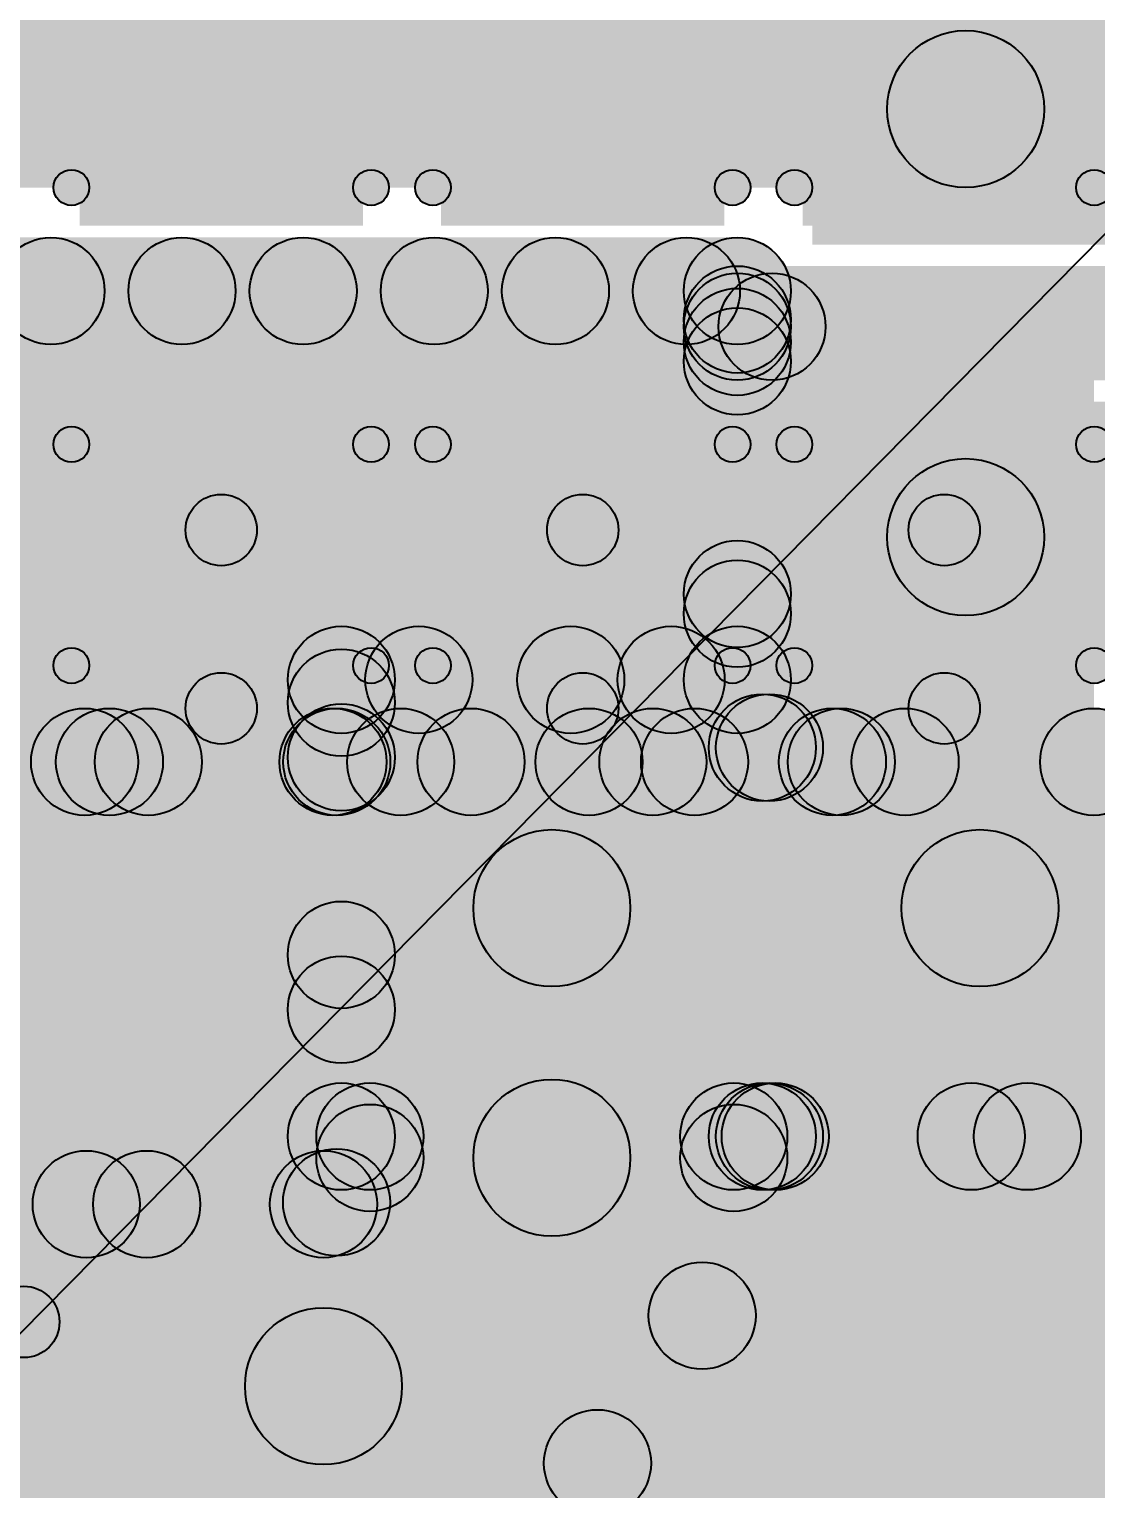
# Model space of a CAD drawing. Header units: millimetres. Extents: x 0 to 210, y 0 to 213.
# Drawn here: x 0.6928 to 0.8422, y 0.7906 to 0.9952 of the extents above; entities that cross this region are included whole.
import ezdxf

# ---------------------------------------------------------------- set-up
doc = ezdxf.new("R2010")
doc.units = ezdxf.units.MM
doc.header["$MEASUREMENT"] = 0
for name, color, linetype in [('BottomLayer', 5, 'Continuous'), ('BottomPaste', 16, 'Continuous'), ('BottomSolder', 6, 'Continuous'), ('TopLayer', 1, 'Continuous'), ('TopOverlay', 2, 'Continuous'), ('TopPaste', 8, 'Continuous'), ('TopSolder', 216, 'Continuous')]:
    doc.layers.add(name, color=color, linetype=linetype)

# ---------------------------------------------------------------- blocks, each defined once
blk = doc.blocks.new('RES_0603_B_27')
at = {"layer": 'BottomLayer'}
for points in [[(-0.045, -0.0175), (-0.045, 0.0175), (-0.015, 0.0175), (-0.015, -0.0175)], [(0.015, -0.0175), (0.015, 0.0175), (0.045, 0.0175), (0.045, -0.0175)]]:
    blk.add_hatch(color=5, dxfattribs=at).paths.add_polyline_path(points)
at = {"layer": 'BottomPaste'}
for points in [[(-0.045, -0.0175), (-0.045, 0.0175), (-0.015, 0.0175), (-0.015, -0.0175)], [(0.015, -0.0175), (0.015, 0.0175), (0.045, 0.0175), (0.045, -0.0175)]]:
    blk.add_hatch(color=16, dxfattribs=at).paths.add_polyline_path(points)
at = {"layer": 'BottomSolder'}
for points in [[(-0.049, -0.0215), (-0.049, 0.0215), (-0.011, 0.0215), (-0.011, -0.0215)], [(0.011, -0.0215), (0.011, 0.0215), (0.049, 0.0215), (0.049, -0.0215)]]:
    blk.add_hatch(color=6, dxfattribs=at).paths.add_polyline_path(points)
blk = doc.blocks.new('RES_0603_B_28')
at = {"layer": 'BottomLayer'}
for points in [[(-0.045, -0.0175), (-0.045, 0.0175), (-0.015, 0.0175), (-0.015, -0.0175)], [(0.015, -0.0175), (0.015, 0.0175), (0.045, 0.0175), (0.045, -0.0175)]]:
    blk.add_hatch(color=5, dxfattribs=at).paths.add_polyline_path(points)
at = {"layer": 'BottomPaste'}
for points in [[(-0.045, -0.0175), (-0.045, 0.0175), (-0.015, 0.0175), (-0.015, -0.0175)], [(0.015, -0.0175), (0.015, 0.0175), (0.045, 0.0175), (0.045, -0.0175)]]:
    blk.add_hatch(color=16, dxfattribs=at).paths.add_polyline_path(points)
at = {"layer": 'BottomSolder'}
for points in [[(-0.049, -0.0215), (-0.049, 0.0215), (-0.011, 0.0215), (-0.011, -0.0215)], [(0.011, -0.0215), (0.011, 0.0215), (0.049, 0.0215), (0.049, -0.0215)]]:
    blk.add_hatch(color=6, dxfattribs=at).paths.add_polyline_path(points)
blk = doc.blocks.new('CAP_0603_44')
at = {"layer": 'TopLayer'}
for points in [[(-0.015, 0.0175), (-0.015, -0.0175), (-0.045, -0.0175), (-0.045, 0.0175)], [(0.045, 0.0175), (0.045, -0.0175), (0.015, -0.0175), (0.015, 0.0175)]]:
    blk.add_hatch(color=1, dxfattribs=at).paths.add_polyline_path(points)
at = {"layer": 'TopOverlay'}
h = blk.add_hatch(color=2, dxfattribs=at)
edge = h.paths.add_edge_path()
edge.add_arc((-0.049, 0.021), 0.0025, 0, 360)
h = blk.add_hatch(color=2, dxfattribs=at)
edge = h.paths.add_edge_path()
edge.add_arc((-0.049, 0.021), 0.0025, 0, 360)
for points in [[(-0.018, 0.0235), (-0.018, 0.0185), (-0.049, 0.0185), (-0.049, 0.0235)], [(0.049, 0.0235), (0.049, 0.0185), (0.018, 0.0185), (0.018, 0.0235)], [(-0.0465, -0.021), (-0.0515, -0.021), (-0.0515, 0.021), (-0.0465, 0.021)], [(0.0515, -0.021), (0.0465, -0.021), (0.0465, 0.021), (0.0515, 0.021)], [(-0.018, -0.0185), (-0.018, -0.0235), (-0.049, -0.0235), (-0.049, -0.0185)], [(0.049, -0.0185), (0.049, -0.0235), (0.018, -0.0235), (0.018, -0.0185)]]:
    blk.add_hatch(color=2, dxfattribs=at).paths.add_polyline_path(points)
h = blk.add_hatch(color=2, dxfattribs=at)
edge = h.paths.add_edge_path()
edge.add_arc((-0.018, 0.021), 0.0025, 0, 360)
h = blk.add_hatch(color=2, dxfattribs=at)
edge = h.paths.add_edge_path()
edge.add_arc((0.018, 0.021), 0.0025, 0, 360)
h = blk.add_hatch(color=2, dxfattribs=at)
edge = h.paths.add_edge_path()
edge.add_arc((0.049, 0.021), 0.0025, 0, 360)
h = blk.add_hatch(color=2, dxfattribs=at)
edge = h.paths.add_edge_path()
edge.add_arc((0.049, 0.021), 0.0025, 0, 360)
h = blk.add_hatch(color=2, dxfattribs=at)
edge = h.paths.add_edge_path()
edge.add_arc((-0.049, -0.021), 0.0025, 0, 360)
h = blk.add_hatch(color=2, dxfattribs=at)
edge = h.paths.add_edge_path()
edge.add_arc((-0.049, -0.021), 0.0025, 0, 360)
h = blk.add_hatch(color=2, dxfattribs=at)
edge = h.paths.add_edge_path()
edge.add_arc((-0.018, -0.021), 0.0025, 0, 360)
h = blk.add_hatch(color=2, dxfattribs=at)
edge = h.paths.add_edge_path()
edge.add_arc((0.018, -0.021), 0.0025, 0, 360)
h = blk.add_hatch(color=2, dxfattribs=at)
edge = h.paths.add_edge_path()
edge.add_arc((0.049, -0.021), 0.0025, 0, 360)
h = blk.add_hatch(color=2, dxfattribs=at)
edge = h.paths.add_edge_path()
edge.add_arc((0.049, -0.021), 0.0025, 0, 360)
at = {"layer": 'TopPaste'}
for points in [[(-0.015, 0.0175), (-0.015, -0.0175), (-0.045, -0.0175), (-0.045, 0.0175)], [(0.045, 0.0175), (0.045, -0.0175), (0.015, -0.0175), (0.015, 0.0175)]]:
    blk.add_hatch(color=8, dxfattribs=at).paths.add_polyline_path(points)
at = {"layer": 'TopSolder'}
for points in [[(-0.01264, 0.01986), (-0.01264, -0.01986), (-0.04736, -0.01986), (-0.04736, 0.01986)], [(0.04736, 0.01986), (0.04736, -0.01986), (0.01264, -0.01986), (0.01264, 0.01986)]]:
    blk.add_hatch(color=216, dxfattribs=at).paths.add_polyline_path(points)
at = {"layer": 'TopOverlay'}
for centre in [(-0.049, 0.021), (-0.049, 0.021), (-0.018, 0.021), (0.018, 0.021), (0.049, 0.021), (0.049, 0.021), (-0.049, -0.021), (-0.049, -0.021), (-0.018, -0.021), (0.018, -0.021), (0.049, -0.021), (0.049, -0.021)]:
    blk.add_circle(centre, 0.0025, dxfattribs=at)
blk = doc.blocks.new('CAP_0603_45')
at = {"layer": 'TopLayer'}
for points in [[(-0.015, 0.0175), (-0.015, -0.0175), (-0.045, -0.0175), (-0.045, 0.0175)], [(0.045, 0.0175), (0.045, -0.0175), (0.015, -0.0175), (0.015, 0.0175)]]:
    blk.add_hatch(color=1, dxfattribs=at).paths.add_polyline_path(points)
at = {"layer": 'TopOverlay'}
h = blk.add_hatch(color=2, dxfattribs=at)
edge = h.paths.add_edge_path()
edge.add_arc((-0.049, 0.021), 0.0025, 0, 360)
h = blk.add_hatch(color=2, dxfattribs=at)
edge = h.paths.add_edge_path()
edge.add_arc((-0.049, 0.021), 0.0025, 0, 360)
for points in [[(-0.018, 0.0235), (-0.018, 0.0185), (-0.049, 0.0185), (-0.049, 0.0235)], [(0.049, 0.0235), (0.049, 0.0185), (0.018, 0.0185), (0.018, 0.0235)], [(-0.0465, -0.021), (-0.0515, -0.021), (-0.0515, 0.021), (-0.0465, 0.021)], [(0.0515, -0.021), (0.0465, -0.021), (0.0465, 0.021), (0.0515, 0.021)], [(-0.018, -0.0185), (-0.018, -0.0235), (-0.049, -0.0235), (-0.049, -0.0185)], [(0.049, -0.0185), (0.049, -0.0235), (0.018, -0.0235), (0.018, -0.0185)]]:
    blk.add_hatch(color=2, dxfattribs=at).paths.add_polyline_path(points)
h = blk.add_hatch(color=2, dxfattribs=at)
edge = h.paths.add_edge_path()
edge.add_arc((-0.018, 0.021), 0.0025, 0, 360)
h = blk.add_hatch(color=2, dxfattribs=at)
edge = h.paths.add_edge_path()
edge.add_arc((0.018, 0.021), 0.0025, 0, 360)
h = blk.add_hatch(color=2, dxfattribs=at)
edge = h.paths.add_edge_path()
edge.add_arc((0.049, 0.021), 0.0025, 0, 360)
h = blk.add_hatch(color=2, dxfattribs=at)
edge = h.paths.add_edge_path()
edge.add_arc((0.049, 0.021), 0.0025, 0, 360)
h = blk.add_hatch(color=2, dxfattribs=at)
edge = h.paths.add_edge_path()
edge.add_arc((-0.049, -0.021), 0.0025, 0, 360)
h = blk.add_hatch(color=2, dxfattribs=at)
edge = h.paths.add_edge_path()
edge.add_arc((-0.049, -0.021), 0.0025, 0, 360)
h = blk.add_hatch(color=2, dxfattribs=at)
edge = h.paths.add_edge_path()
edge.add_arc((-0.018, -0.021), 0.0025, 0, 360)
h = blk.add_hatch(color=2, dxfattribs=at)
edge = h.paths.add_edge_path()
edge.add_arc((0.018, -0.021), 0.0025, 0, 360)
h = blk.add_hatch(color=2, dxfattribs=at)
edge = h.paths.add_edge_path()
edge.add_arc((0.049, -0.021), 0.0025, 0, 360)
h = blk.add_hatch(color=2, dxfattribs=at)
edge = h.paths.add_edge_path()
edge.add_arc((0.049, -0.021), 0.0025, 0, 360)
at = {"layer": 'TopPaste'}
for points in [[(-0.015, 0.0175), (-0.015, -0.0175), (-0.045, -0.0175), (-0.045, 0.0175)], [(0.045, 0.0175), (0.045, -0.0175), (0.015, -0.0175), (0.015, 0.0175)]]:
    blk.add_hatch(color=8, dxfattribs=at).paths.add_polyline_path(points)
at = {"layer": 'TopSolder'}
for points in [[(-0.01264, 0.01986), (-0.01264, -0.01986), (-0.04736, -0.01986), (-0.04736, 0.01986)], [(0.04736, 0.01986), (0.04736, -0.01986), (0.01264, -0.01986), (0.01264, 0.01986)]]:
    blk.add_hatch(color=216, dxfattribs=at).paths.add_polyline_path(points)
at = {"layer": 'TopOverlay'}
for centre in [(-0.049, 0.021), (-0.049, 0.021), (-0.018, 0.021), (0.018, 0.021), (0.049, 0.021), (0.049, 0.021), (-0.049, -0.021), (-0.049, -0.021), (-0.018, -0.021), (0.018, -0.021), (0.049, -0.021), (0.049, -0.021)]:
    blk.add_circle(centre, 0.0025, dxfattribs=at)
blk = doc.blocks.new('CAP_0603_46')
at = {"layer": 'TopLayer'}
for points in [[(-0.015, 0.0175), (-0.015, -0.0175), (-0.045, -0.0175), (-0.045, 0.0175)], [(0.045, 0.0175), (0.045, -0.0175), (0.015, -0.0175), (0.015, 0.0175)]]:
    blk.add_hatch(color=1, dxfattribs=at).paths.add_polyline_path(points)
at = {"layer": 'TopOverlay'}
h = blk.add_hatch(color=2, dxfattribs=at)
edge = h.paths.add_edge_path()
edge.add_arc((-0.049, 0.021), 0.0025, 0, 360)
h = blk.add_hatch(color=2, dxfattribs=at)
edge = h.paths.add_edge_path()
edge.add_arc((-0.049, 0.021), 0.0025, 0, 360)
for points in [[(-0.018, 0.0235), (-0.018, 0.0185), (-0.049, 0.0185), (-0.049, 0.0235)], [(0.049, 0.0235), (0.049, 0.0185), (0.018, 0.0185), (0.018, 0.0235)], [(-0.0465, -0.021), (-0.0515, -0.021), (-0.0515, 0.021), (-0.0465, 0.021)], [(0.0515, -0.021), (0.0465, -0.021), (0.0465, 0.021), (0.0515, 0.021)], [(-0.018, -0.0185), (-0.018, -0.0235), (-0.049, -0.0235), (-0.049, -0.0185)], [(0.049, -0.0185), (0.049, -0.0235), (0.018, -0.0235), (0.018, -0.0185)]]:
    blk.add_hatch(color=2, dxfattribs=at).paths.add_polyline_path(points)
h = blk.add_hatch(color=2, dxfattribs=at)
edge = h.paths.add_edge_path()
edge.add_arc((-0.018, 0.021), 0.0025, 0, 360)
h = blk.add_hatch(color=2, dxfattribs=at)
edge = h.paths.add_edge_path()
edge.add_arc((0.018, 0.021), 0.0025, 0, 360)
h = blk.add_hatch(color=2, dxfattribs=at)
edge = h.paths.add_edge_path()
edge.add_arc((0.049, 0.021), 0.0025, 0, 360)
h = blk.add_hatch(color=2, dxfattribs=at)
edge = h.paths.add_edge_path()
edge.add_arc((0.049, 0.021), 0.0025, 0, 360)
h = blk.add_hatch(color=2, dxfattribs=at)
edge = h.paths.add_edge_path()
edge.add_arc((-0.049, -0.021), 0.0025, 0, 360)
h = blk.add_hatch(color=2, dxfattribs=at)
edge = h.paths.add_edge_path()
edge.add_arc((-0.049, -0.021), 0.0025, 0, 360)
h = blk.add_hatch(color=2, dxfattribs=at)
edge = h.paths.add_edge_path()
edge.add_arc((-0.018, -0.021), 0.0025, 0, 360)
h = blk.add_hatch(color=2, dxfattribs=at)
edge = h.paths.add_edge_path()
edge.add_arc((0.018, -0.021), 0.0025, 0, 360)
h = blk.add_hatch(color=2, dxfattribs=at)
edge = h.paths.add_edge_path()
edge.add_arc((0.049, -0.021), 0.0025, 0, 360)
h = blk.add_hatch(color=2, dxfattribs=at)
edge = h.paths.add_edge_path()
edge.add_arc((0.049, -0.021), 0.0025, 0, 360)
at = {"layer": 'TopPaste'}
for points in [[(-0.015, 0.0175), (-0.015, -0.0175), (-0.045, -0.0175), (-0.045, 0.0175)], [(0.045, 0.0175), (0.045, -0.0175), (0.015, -0.0175), (0.015, 0.0175)]]:
    blk.add_hatch(color=8, dxfattribs=at).paths.add_polyline_path(points)
at = {"layer": 'TopSolder'}
for points in [[(-0.01264, 0.01986), (-0.01264, -0.01986), (-0.04736, -0.01986), (-0.04736, 0.01986)], [(0.04736, 0.01986), (0.04736, -0.01986), (0.01264, -0.01986), (0.01264, 0.01986)]]:
    blk.add_hatch(color=216, dxfattribs=at).paths.add_polyline_path(points)
at = {"layer": 'TopOverlay'}
for centre in [(-0.049, 0.021), (-0.049, 0.021), (-0.018, 0.021), (0.018, 0.021), (0.049, 0.021), (0.049, 0.021), (-0.049, -0.021), (-0.049, -0.021), (-0.018, -0.021), (0.018, -0.021), (0.049, -0.021), (0.049, -0.021)]:
    blk.add_circle(centre, 0.0025, dxfattribs=at)

msp = doc.modelspace()

# ---------------------------------------------------------------- hatches: boundary and pattern name
at = {"layer": 'BottomLayer'}
for points in [[(0.57594, 0.973), (0.57594, 0.995), (0.824, 0.995), (0.824, 0.973)], [(0.5775, 0.951), (0.5775, 0.966), (0.792, 0.966), (0.792, 0.951)], [(0.5731, 0.8252), (0.56249, 0.8358), (0.69049, 0.9638), (0.7011, 0.9532)], [(0.60845, 0.8252), (0.59785, 0.8358), (0.72585, 0.9638), (0.73645, 0.9532)], [(0.60279, 0.9532), (0.6134, 0.9638), (0.74113, 0.83607), (0.73053, 0.82546)], [(0.64381, 0.8252), (0.6332, 0.8358), (0.7612, 0.9638), (0.77181, 0.9532)], [(0.63815, 0.9532), (0.64875, 0.9638), (0.7418, 0.87075), (0.7312, 0.86015)], [(0.6735, 0.9532), (0.68411, 0.9638), (0.7418, 0.90611), (0.7312, 0.8955)], [(0.70886, 0.9532), (0.71946, 0.9638), (0.77396, 0.9093), (0.76336, 0.8987)], [(0.74421, 0.9532), (0.75482, 0.9638), (0.7973, 0.92132), (0.7867, 0.91071)], [(0.77957, 0.9532), (0.79017, 0.9638), (0.7973, 0.95667), (0.7867, 0.94607)], [(0.792, 0.947), (0.792, 0.962), (0.856, 0.962), (0.856, 0.947)], [(0.792, 0.946), (0.792, 0.961), (0.856, 0.961), (0.856, 0.946)], [(0.5722, 0.94844), (0.5828, 0.95904), (0.70604, 0.8358), (0.69544, 0.8252)], [(0.7995, 0.9545), (0.7845, 0.9545), (0.7845, 0.9585), (0.7995, 0.9585)], [(0.7973, 0.94334), (0.7867, 0.95394), (0.79156, 0.9588), (0.80216, 0.9482)], [(0.75266, 0.8987), (0.74206, 0.9093), (0.7867, 0.95394), (0.7973, 0.94334)], [(0.7995, 0.904), (0.7845, 0.904), (0.7845, 0.9535), (0.7995, 0.9535)], [(0.4958, 0.4297), (0.4852, 0.44031), (0.9927, 0.94781), (1.0033, 0.9372)], [(0.824, 0.913), (0.824, 0.935), (0.862, 0.935), (0.862, 0.913)], [(0.78802, 0.8987), (0.77741, 0.9093), (0.7867, 0.91859), (0.7973, 0.90798)], [(0.7365, 0.8965), (0.7365, 0.9115), (0.792, 0.9115), (0.792, 0.8965)], [(0.744, 0.84), (0.729, 0.84), (0.729, 0.904), (0.744, 0.904)], [(0.67916, 0.8252), (0.66856, 0.8358), (0.7312, 0.89844), (0.7418, 0.88784)], [(0.803, 0.84), (0.788, 0.84), (0.788, 0.8945), (0.803, 0.8945)], [(0.804, 0.84), (0.789, 0.84), (0.789, 0.8945), (0.804, 0.8945)], [(0.826, 0.861), (0.826, 0.883), (0.87152, 0.883), (0.87152, 0.861)], [(0.777, 0.837), (0.755, 0.837), (0.755, 0.872), (0.777, 0.872)], [(0.71452, 0.8252), (0.70391, 0.8358), (0.7312, 0.86309), (0.7418, 0.85248)], [(0.4958, 0.46506), (0.4852, 0.47567), (0.86133, 0.8518), (0.87194, 0.8412)], [(0.4958, 0.46506), (0.4852, 0.47567), (0.86133, 0.8518), (0.87194, 0.8412)], [(0.7365, 0.8325), (0.7365, 0.8475), (0.7405, 0.8475), (0.7405, 0.8325)], [(0.7915, 0.8325), (0.7915, 0.8475), (0.7955, 0.8475), (0.7955, 0.8325)], [(0.7965, 0.8325), (0.7965, 0.8475), (0.8555, 0.8475), (0.8555, 0.8325)], [(0.59129, 0.5959), (0.58068, 0.6065), (0.81948, 0.8453), (0.83009, 0.8347)], [(0.792, 0.8347), (0.80261, 0.8453), (0.8632, 0.78472), (0.85259, 0.77411)], [(0.82736, 0.8347), (0.83796, 0.8453), (0.88059, 0.80267), (0.86999, 0.79207)], [(0.5345, 0.823), (0.5345, 0.838), (0.734, 0.838), (0.734, 0.823)], [(0.78177, 0.80957), (0.79238, 0.82018), (0.84918, 0.76338), (0.83857, 0.75277)], [(0.53232, 0.794), (0.53232, 0.816), (0.734, 0.816), (0.734, 0.794)], [(0.76709, 0.78889), (0.7777, 0.7995), (0.83898, 0.73823), (0.82837, 0.72762)]]:
    msp.add_hatch(color=5, dxfattribs=at).paths.add_polyline_path(points)
h = msp.add_hatch(color=5, dxfattribs=at)
edge = h.paths.add_edge_path()
edge.add_arc((0.824, 0.984), 0.011, 0, 360)
h = msp.add_hatch(color=5, dxfattribs=at)
edge = h.paths.add_edge_path()
edge.add_arc((0.6958, 0.9585), 0.0075, 0, 360)
h = msp.add_hatch(color=5, dxfattribs=at)
edge = h.paths.add_edge_path()
edge.add_arc((0.71416, 0.9585), 0.0075, 0, 360)
h = msp.add_hatch(color=5, dxfattribs=at)
edge = h.paths.add_edge_path()
edge.add_arc((0.73115, 0.9585), 0.0075, 0, 360)
h = msp.add_hatch(color=5, dxfattribs=at)
edge = h.paths.add_edge_path()
edge.add_arc((0.74952, 0.9585), 0.0075, 0, 360)
h = msp.add_hatch(color=5, dxfattribs=at)
edge = h.paths.add_edge_path()
edge.add_arc((0.76651, 0.9585), 0.0075, 0, 360)
h = msp.add_hatch(color=5, dxfattribs=at)
edge = h.paths.add_edge_path()
edge.add_arc((0.78487, 0.9585), 0.0075, 0, 360)
h = msp.add_hatch(color=5, dxfattribs=at)
edge = h.paths.add_edge_path()
edge.add_arc((0.792, 0.9585), 0.0075, 0, 360)
h = msp.add_hatch(color=5, dxfattribs=at)
edge = h.paths.add_edge_path()
edge.add_arc((0.792, 0.9585), 0.0075, 0, 360)
h = msp.add_hatch(color=5, dxfattribs=at)
edge = h.paths.add_edge_path()
edge.add_arc((0.792, 0.9545), 0.0075, 0, 360)
h = msp.add_hatch(color=5, dxfattribs=at)
edge = h.paths.add_edge_path()
edge.add_arc((0.792, 0.9545), 0.0075, 0, 360)
h = msp.add_hatch(color=5, dxfattribs=at)
edge = h.paths.add_edge_path()
edge.add_arc((0.792, 0.9535), 0.0075, 0, 360)
h = msp.add_hatch(color=5, dxfattribs=at)
edge = h.paths.add_edge_path()
edge.add_arc((0.792, 0.9535), 0.0075, 0, 360)
h = msp.add_hatch(color=5, dxfattribs=at)
edge = h.paths.add_edge_path()
edge.add_arc((0.79686, 0.9535), 0.0075, 0, 360)
h = msp.add_hatch(color=5, dxfattribs=at)
edge = h.paths.add_edge_path()
edge.add_arc((0.792, 0.95137), 0.0075, 0, 360)
h = msp.add_hatch(color=5, dxfattribs=at)
edge = h.paths.add_edge_path()
edge.add_arc((0.792, 0.94864), 0.0075, 0, 360)
h = msp.add_hatch(color=5, dxfattribs=at)
edge = h.paths.add_edge_path()
edge.add_arc((0.792, 0.94864), 0.0075, 0, 360)
h = msp.add_hatch(color=5, dxfattribs=at)
edge = h.paths.add_edge_path()
edge.add_arc((0.824, 0.924), 0.011, 0, 360)
h = msp.add_hatch(color=5, dxfattribs=at)
edge = h.paths.add_edge_path()
edge.add_arc((0.792, 0.91602), 0.0075, 0, 360)
h = msp.add_hatch(color=5, dxfattribs=at)
edge = h.paths.add_edge_path()
edge.add_arc((0.792, 0.91328), 0.0075, 0, 360)
h = msp.add_hatch(color=5, dxfattribs=at)
edge = h.paths.add_edge_path()
edge.add_arc((0.7365, 0.904), 0.0075, 0, 360)
h = msp.add_hatch(color=5, dxfattribs=at)
edge = h.paths.add_edge_path()
edge.add_arc((0.7365, 0.904), 0.0075, 0, 360)
h = msp.add_hatch(color=5, dxfattribs=at)
edge = h.paths.add_edge_path()
edge.add_arc((0.74736, 0.904), 0.0075, 0, 360)
h = msp.add_hatch(color=5, dxfattribs=at)
edge = h.paths.add_edge_path()
edge.add_arc((0.76866, 0.904), 0.0075, 0, 360)
h = msp.add_hatch(color=5, dxfattribs=at)
edge = h.paths.add_edge_path()
edge.add_arc((0.78272, 0.904), 0.0075, 0, 360)
h = msp.add_hatch(color=5, dxfattribs=at)
edge = h.paths.add_edge_path()
edge.add_arc((0.792, 0.904), 0.0075, 0, 360)
h = msp.add_hatch(color=5, dxfattribs=at)
edge = h.paths.add_edge_path()
edge.add_arc((0.792, 0.904), 0.0075, 0, 360)
h = msp.add_hatch(color=5, dxfattribs=at)
edge = h.paths.add_edge_path()
edge.add_arc((0.7365, 0.9008), 0.0075, 0, 360)
h = msp.add_hatch(color=5, dxfattribs=at)
edge = h.paths.add_edge_path()
edge.add_arc((0.7365, 0.89314), 0.0075, 0, 360)
h = msp.add_hatch(color=5, dxfattribs=at)
edge = h.paths.add_edge_path()
edge.add_arc((0.7955, 0.8945), 0.0075, 0, 360)
h = msp.add_hatch(color=5, dxfattribs=at)
edge = h.paths.add_edge_path()
edge.add_arc((0.7965, 0.8945), 0.0075, 0, 360)
h = msp.add_hatch(color=5, dxfattribs=at)
edge = h.paths.add_edge_path()
edge.add_arc((0.766, 0.872), 0.011, 0, 360)
h = msp.add_hatch(color=5, dxfattribs=at)
edge = h.paths.add_edge_path()
edge.add_arc((0.826, 0.872), 0.011, 0, 360)
h = msp.add_hatch(color=5, dxfattribs=at)
edge = h.paths.add_edge_path()
edge.add_arc((0.7365, 0.86545), 0.0075, 0, 360)
h = msp.add_hatch(color=5, dxfattribs=at)
edge = h.paths.add_edge_path()
edge.add_arc((0.7365, 0.85778), 0.0075, 0, 360)
h = msp.add_hatch(color=5, dxfattribs=at)
edge = h.paths.add_edge_path()
edge.add_arc((0.7365, 0.84), 0.0075, 0, 360)
h = msp.add_hatch(color=5, dxfattribs=at)
edge = h.paths.add_edge_path()
edge.add_arc((0.7365, 0.84), 0.0075, 0, 360)
h = msp.add_hatch(color=5, dxfattribs=at)
edge = h.paths.add_edge_path()
edge.add_arc((0.7405, 0.84), 0.0075, 0, 360)
h = msp.add_hatch(color=5, dxfattribs=at)
edge = h.paths.add_edge_path()
edge.add_arc((0.766, 0.837), 0.011, 0, 360)
h = msp.add_hatch(color=5, dxfattribs=at)
edge = h.paths.add_edge_path()
edge.add_arc((0.766, 0.837), 0.011, 0, 360)
h = msp.add_hatch(color=5, dxfattribs=at)
edge = h.paths.add_edge_path()
edge.add_arc((0.7915, 0.84), 0.0075, 0, 360)
h = msp.add_hatch(color=5, dxfattribs=at)
edge = h.paths.add_edge_path()
edge.add_arc((0.7955, 0.84), 0.0075, 0, 360)
h = msp.add_hatch(color=5, dxfattribs=at)
edge = h.paths.add_edge_path()
edge.add_arc((0.7955, 0.84), 0.0075, 0, 360)
h = msp.add_hatch(color=5, dxfattribs=at)
edge = h.paths.add_edge_path()
edge.add_arc((0.7965, 0.84), 0.0075, 0, 360)
h = msp.add_hatch(color=5, dxfattribs=at)
edge = h.paths.add_edge_path()
edge.add_arc((0.7965, 0.84), 0.0075, 0, 360)
h = msp.add_hatch(color=5, dxfattribs=at)
edge = h.paths.add_edge_path()
edge.add_arc((0.79731, 0.84), 0.0075, 0, 360)
h = msp.add_hatch(color=5, dxfattribs=at)
edge = h.paths.add_edge_path()
edge.add_arc((0.82478, 0.84), 0.0075, 0, 360)
h = msp.add_hatch(color=5, dxfattribs=at)
edge = h.paths.add_edge_path()
edge.add_arc((0.83266, 0.84), 0.0075, 0, 360)
h = msp.add_hatch(color=5, dxfattribs=at)
edge = h.paths.add_edge_path()
edge.add_arc((0.7405, 0.837), 0.0075, 0, 360)
h = msp.add_hatch(color=5, dxfattribs=at)
edge = h.paths.add_edge_path()
edge.add_arc((0.7915, 0.837), 0.0075, 0, 360)
h = msp.add_hatch(color=5, dxfattribs=at)
edge = h.paths.add_edge_path()
edge.add_arc((0.70074, 0.8305), 0.0075, 0, 360)
h = msp.add_hatch(color=5, dxfattribs=at)
edge = h.paths.add_edge_path()
edge.add_arc((0.70922, 0.8305), 0.0075, 0, 360)
h = msp.add_hatch(color=5, dxfattribs=at)
edge = h.paths.add_edge_path()
edge.add_arc((0.734, 0.8305), 0.0075, 0, 360)
h = msp.add_hatch(color=5, dxfattribs=at)
edge = h.paths.add_edge_path()
edge.add_arc((0.734, 0.8305), 0.0075, 0, 360)
h = msp.add_hatch(color=5, dxfattribs=at)
edge = h.paths.add_edge_path()
edge.add_arc((0.73583, 0.83076), 0.0075, 0, 360)
h = msp.add_hatch(color=5, dxfattribs=at)
edge = h.paths.add_edge_path()
edge.add_arc((0.78707, 0.81488), 0.0075, 0, 360)
h = msp.add_hatch(color=5, dxfattribs=at)
edge = h.paths.add_edge_path()
edge.add_arc((0.734, 0.805), 0.011, 0, 360)
h = msp.add_hatch(color=5, dxfattribs=at)
edge = h.paths.add_edge_path()
edge.add_arc((0.734, 0.805), 0.011, 0, 360)
h = msp.add_hatch(color=5, dxfattribs=at)
edge = h.paths.add_edge_path()
edge.add_arc((0.7724, 0.7942), 0.0075, 0, 360)
at = {"layer": 'TopLayer'}
for points in [[(0.326, 0.973), (0.862, 0.973), (0.862, 1.391), (0.326, 1.391)], [(0.591, 0.685), (0.842, 0.685), (0.842, 0.954), (0.591, 0.954)], [(0.72467, 0.9), (0.71467, 0.9), (0.71467, 0.925), (0.72467, 0.925)], [(0.77533, 0.9), (0.76533, 0.9), (0.76533, 0.925), (0.77533, 0.925)], [(0.826, 0.9), (0.816, 0.9), (0.816, 0.925), (0.826, 0.925)], [(0.5812, 0.90408), (0.5918, 0.91469), (0.82169, 0.6848), (0.81108, 0.6742)], [(0.68467, 0.885), (0.68467, 0.9), (0.704, 0.9), (0.704, 0.885)], [(0.68467, 0.885), (0.68467, 0.9), (0.704, 0.9), (0.704, 0.885)], [(0.704, 0.885), (0.704, 0.9), (0.73533, 0.9), (0.73533, 0.885)], [(0.73533, 0.885), (0.73533, 0.9), (0.75467, 0.9), (0.75467, 0.885)], [(0.73533, 0.885), (0.73533, 0.9), (0.75467, 0.9), (0.75467, 0.885)], [(0.75467, 0.885), (0.75467, 0.9), (0.786, 0.9), (0.786, 0.885)], [(0.786, 0.885), (0.786, 0.9), (0.80533, 0.9), (0.80533, 0.885)], [(0.786, 0.885), (0.786, 0.9), (0.80533, 0.9), (0.80533, 0.885)], [(0.80533, 0.885), (0.80533, 0.9), (0.856, 0.9), (0.856, 0.885)], [(0.49281, 0.6742), (0.4822, 0.6848), (0.6952, 0.8978), (0.70581, 0.8872)], [(0.52816, 0.6742), (0.51756, 0.6848), (0.73056, 0.8978), (0.74116, 0.8872)], [(0.56352, 0.6742), (0.55291, 0.6848), (0.76591, 0.8978), (0.77652, 0.8872)], [(0.59887, 0.6742), (0.58827, 0.6848), (0.80127, 0.8978), (0.81187, 0.8872)], [(0.63423, 0.6742), (0.62362, 0.6848), (0.83662, 0.8978), (0.84723, 0.8872)], [(0.63344, 0.8872), (0.64404, 0.8978), (0.85704, 0.6848), (0.84644, 0.6742)], [(0.66879, 0.8872), (0.6794, 0.8978), (0.8924, 0.6848), (0.88179, 0.6742)], [(0.70415, 0.8872), (0.71475, 0.8978), (0.92775, 0.6848), (0.91715, 0.6742)], [(0.7395, 0.8872), (0.75011, 0.8978), (0.96311, 0.6848), (0.9525, 0.6742)], [(0.77486, 0.8872), (0.78546, 0.8978), (0.99846, 0.6848), (0.98786, 0.6742)], [(0.81021, 0.8872), (0.82082, 0.8978), (1.03382, 0.6848), (1.02321, 0.6742)], [(0.66959, 0.6742), (0.65898, 0.6848), (0.86569, 0.89151), (0.87629, 0.8809)], [(0.811, 0.685), (0.957, 0.685), (0.957, 0.885), (0.811, 0.885)], [(0.70494, 0.6742), (0.69433, 0.6848), (0.8901, 0.88057), (0.90071, 0.86997)], [(0.70494, 0.6742), (0.69433, 0.6848), (0.8901, 0.88057), (0.90071, 0.86997)], [(0.7403, 0.6742), (0.72969, 0.6848), (0.8901, 0.84522), (0.90071, 0.83461)]]:
    msp.add_hatch(color=1, dxfattribs=at).paths.add_polyline_path(points)
h = msp.add_hatch(color=1, dxfattribs=at)
edge = h.paths.add_edge_path()
edge.add_arc((0.71967, 0.925), 0.005, 0, 360)
h = msp.add_hatch(color=1, dxfattribs=at)
edge = h.paths.add_edge_path()
edge.add_arc((0.77033, 0.925), 0.005, 0, 360)
h = msp.add_hatch(color=1, dxfattribs=at)
edge = h.paths.add_edge_path()
edge.add_arc((0.821, 0.925), 0.005, 0, 360)
h = msp.add_hatch(color=1, dxfattribs=at)
edge = h.paths.add_edge_path()
edge.add_arc((0.71967, 0.9), 0.005, 0, 360)
h = msp.add_hatch(color=1, dxfattribs=at)
edge = h.paths.add_edge_path()
edge.add_arc((0.77033, 0.9), 0.005, 0, 360)
h = msp.add_hatch(color=1, dxfattribs=at)
edge = h.paths.add_edge_path()
edge.add_arc((0.821, 0.9), 0.005, 0, 360)
h = msp.add_hatch(color=1, dxfattribs=at)
edge = h.paths.add_edge_path()
edge.add_arc((0.70051, 0.8925), 0.0075, 0, 360)
h = msp.add_hatch(color=1, dxfattribs=at)
edge = h.paths.add_edge_path()
edge.add_arc((0.704, 0.8925), 0.0075, 0, 360)
h = msp.add_hatch(color=1, dxfattribs=at)
edge = h.paths.add_edge_path()
edge.add_arc((0.704, 0.8925), 0.0075, 0, 360)
h = msp.add_hatch(color=1, dxfattribs=at)
edge = h.paths.add_edge_path()
edge.add_arc((0.704, 0.8925), 0.0075, 0, 360)
h = msp.add_hatch(color=1, dxfattribs=at)
edge = h.paths.add_edge_path()
edge.add_arc((0.70945, 0.8925), 0.0075, 0, 360)
h = msp.add_hatch(color=1, dxfattribs=at)
edge = h.paths.add_edge_path()
edge.add_arc((0.73533, 0.8925), 0.0075, 0, 360)
h = msp.add_hatch(color=1, dxfattribs=at)
edge = h.paths.add_edge_path()
edge.add_arc((0.73533, 0.8925), 0.0075, 0, 360)
h = msp.add_hatch(color=1, dxfattribs=at)
edge = h.paths.add_edge_path()
edge.add_arc((0.73533, 0.8925), 0.0075, 0, 360)
h = msp.add_hatch(color=1, dxfattribs=at)
edge = h.paths.add_edge_path()
edge.add_arc((0.73586, 0.8925), 0.0075, 0, 360)
h = msp.add_hatch(color=1, dxfattribs=at)
edge = h.paths.add_edge_path()
edge.add_arc((0.74481, 0.8925), 0.0075, 0, 360)
h = msp.add_hatch(color=1, dxfattribs=at)
edge = h.paths.add_edge_path()
edge.add_arc((0.75467, 0.8925), 0.0075, 0, 360)
h = msp.add_hatch(color=1, dxfattribs=at)
edge = h.paths.add_edge_path()
edge.add_arc((0.75467, 0.8925), 0.0075, 0, 360)
h = msp.add_hatch(color=1, dxfattribs=at)
edge = h.paths.add_edge_path()
edge.add_arc((0.75467, 0.8925), 0.0075, 0, 360)
h = msp.add_hatch(color=1, dxfattribs=at)
edge = h.paths.add_edge_path()
edge.add_arc((0.77122, 0.8925), 0.0075, 0, 360)
h = msp.add_hatch(color=1, dxfattribs=at)
edge = h.paths.add_edge_path()
edge.add_arc((0.78016, 0.8925), 0.0075, 0, 360)
h = msp.add_hatch(color=1, dxfattribs=at)
edge = h.paths.add_edge_path()
edge.add_arc((0.786, 0.8925), 0.0075, 0, 360)
h = msp.add_hatch(color=1, dxfattribs=at)
edge = h.paths.add_edge_path()
edge.add_arc((0.786, 0.8925), 0.0075, 0, 360)
h = msp.add_hatch(color=1, dxfattribs=at)
edge = h.paths.add_edge_path()
edge.add_arc((0.786, 0.8925), 0.0075, 0, 360)
h = msp.add_hatch(color=1, dxfattribs=at)
edge = h.paths.add_edge_path()
edge.add_arc((0.80533, 0.8925), 0.0075, 0, 360)
h = msp.add_hatch(color=1, dxfattribs=at)
edge = h.paths.add_edge_path()
edge.add_arc((0.80533, 0.8925), 0.0075, 0, 360)
h = msp.add_hatch(color=1, dxfattribs=at)
edge = h.paths.add_edge_path()
edge.add_arc((0.80533, 0.8925), 0.0075, 0, 360)
h = msp.add_hatch(color=1, dxfattribs=at)
edge = h.paths.add_edge_path()
edge.add_arc((0.80657, 0.8925), 0.0075, 0, 360)
h = msp.add_hatch(color=1, dxfattribs=at)
edge = h.paths.add_edge_path()
edge.add_arc((0.81552, 0.8925), 0.0075, 0, 360)
h = msp.add_hatch(color=1, dxfattribs=at)
edge = h.paths.add_edge_path()
edge.add_arc((0.84193, 0.8925), 0.0075, 0, 360)
at = {"layer": 'TopOverlay'}
h = msp.add_hatch(color=2, dxfattribs=at)
edge = h.paths.add_edge_path()
edge.add_arc((0.692, 0.814), 0.005, 0, 360)

# ---------------------------------------------------------------- linework, layer by layer
at = {"layer": 'BottomLayer'}
for points, const_width in [([(0.766, 0.837, -0.414214), (0.734, 0.805)], 0.022), ([(0.7405, 0.837, -0.414214), (0.734, 0.8305)], 0.015), ([(0.7915, 0.837, -0.414214), (0.734, 0.7795)], 0.015), ([(0.82828, 0.69522, -0.414214), (0.96278, 0.82972)], 0.015)]:
    msp.add_lwpolyline(points, format="xyb", dxfattribs=dict(at, const_width=const_width))
for centre, radius in [((0.824, 0.984), 0.011), ((0.6958, 0.9585), 0.0075), ((0.71416, 0.9585), 0.0075), ((0.73115, 0.9585), 0.0075), ((0.74952, 0.9585), 0.0075), ((0.76651, 0.9585), 0.0075), ((0.78487, 0.9585), 0.0075), ((0.792, 0.9585), 0.0075), ((0.792, 0.9585), 0.0075), ((0.792, 0.9545), 0.0075), ((0.792, 0.9545), 0.0075), ((0.792, 0.9535), 0.0075), ((0.792, 0.9535), 0.0075), ((0.79686, 0.9535), 0.0075), ((0.792, 0.95137), 0.0075), ((0.792, 0.94864), 0.0075), ((0.792, 0.94864), 0.0075), ((0.824, 0.924), 0.011), ((0.792, 0.91602), 0.0075), ((0.792, 0.91328), 0.0075), ((0.7365, 0.904), 0.0075), ((0.7365, 0.904), 0.0075), ((0.74736, 0.904), 0.0075), ((0.76866, 0.904), 0.0075), ((0.78272, 0.904), 0.0075), ((0.792, 0.904), 0.0075), ((0.792, 0.904), 0.0075), ((0.7365, 0.9008), 0.0075), ((0.7365, 0.89314), 0.0075), ((0.7955, 0.8945), 0.0075), ((0.7965, 0.8945), 0.0075), ((0.766, 0.872), 0.011), ((0.826, 0.872), 0.011), ((0.7365, 0.86545), 0.0075), ((0.7365, 0.85778), 0.0075), ((0.7365, 0.84), 0.0075), ((0.7365, 0.84), 0.0075), ((0.7405, 0.84), 0.0075), ((0.766, 0.837), 0.011), ((0.766, 0.837), 0.011), ((0.7915, 0.84), 0.0075), ((0.7955, 0.84), 0.0075), ((0.7955, 0.84), 0.0075), ((0.7965, 0.84), 0.0075), ((0.7965, 0.84), 0.0075), ((0.79731, 0.84), 0.0075), ((0.82478, 0.84), 0.0075), ((0.83266, 0.84), 0.0075), ((0.7405, 0.837), 0.0075), ((0.7915, 0.837), 0.0075), ((0.70074, 0.8305), 0.0075), ((0.70922, 0.8305), 0.0075), ((0.734, 0.8305), 0.0075), ((0.734, 0.8305), 0.0075), ((0.73583, 0.83076), 0.0075), ((0.78707, 0.81488), 0.0075), ((0.734, 0.805), 0.011), ((0.734, 0.805), 0.011), ((0.7724, 0.7942), 0.0075)]:
    msp.add_circle(centre, radius, dxfattribs=at)
at = {"layer": 'TopLayer'}
for centre, radius in [((0.71967, 0.925), 0.005), ((0.77033, 0.925), 0.005), ((0.821, 0.925), 0.005), ((0.71967, 0.9), 0.005), ((0.77033, 0.9), 0.005), ((0.821, 0.9), 0.005), ((0.70051, 0.8925), 0.0075), ((0.704, 0.8925), 0.0075), ((0.704, 0.8925), 0.0075), ((0.704, 0.8925), 0.0075), ((0.70945, 0.8925), 0.0075), ((0.73533, 0.8925), 0.0075), ((0.73533, 0.8925), 0.0075), ((0.73533, 0.8925), 0.0075), ((0.73586, 0.8925), 0.0075), ((0.74481, 0.8925), 0.0075), ((0.75467, 0.8925), 0.0075), ((0.75467, 0.8925), 0.0075), ((0.75467, 0.8925), 0.0075), ((0.77122, 0.8925), 0.0075), ((0.78016, 0.8925), 0.0075), ((0.786, 0.8925), 0.0075), ((0.786, 0.8925), 0.0075), ((0.786, 0.8925), 0.0075), ((0.80533, 0.8925), 0.0075), ((0.80533, 0.8925), 0.0075), ((0.80533, 0.8925), 0.0075), ((0.80657, 0.8925), 0.0075), ((0.81552, 0.8925), 0.0075), ((0.84193, 0.8925), 0.0075)]:
    msp.add_circle(centre, radius, dxfattribs=at)
at = {"layer": 'TopOverlay'}
msp.add_circle((0.692, 0.814), 0.005, dxfattribs=at)
at = {"layer": 'TopSolder'}
msp.add_line((0.01639, 0.12842), (210.13236, 213.01137), dxfattribs=at)

# ---------------------------------------------------------------- block references
for name, p, rotation in [('CAP_0603_44', (0.71967, 0.955), 270), ('CAP_0603_45', (0.77033, 0.955), 270), ('CAP_0603_46', (0.821, 0.955), 270), ('RES_0603_B_28', (0.824, 0.954), 90), ('RES_0603_B_27', (0.796, 0.872), 180)]:
    msp.add_blockref(name, p, dxfattribs=dict(rotation=rotation))

# ---------------------------------------------------------------- texts
at = {"layer": 'TopOverlay'}
msp.add_text('#', height=0.06, rotation=180, dxfattribs=at).set_placement((0.839, 1.051))
for s, p in [('C33', (0.70368, 0.84801)), ('C34', (0.70768, 0.79401))]:
    msp.add_text(s, height=0.04, dxfattribs=at).set_placement(p)

doc.saveas('drawing.dxf')
